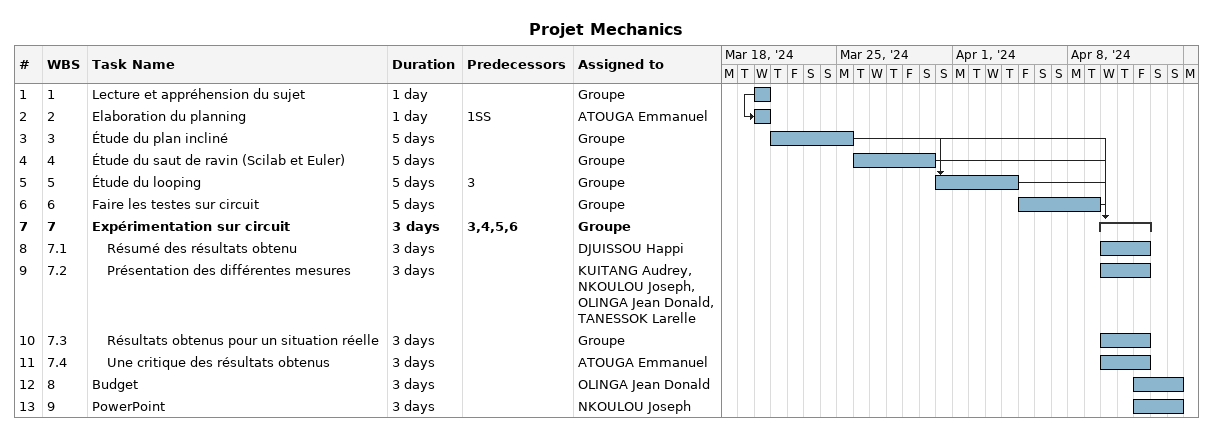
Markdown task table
Projet Mechanics

| ID | WBS | Task | Duration | Start | Finish | Predecessors | Resources |
|---|---|---|---|---|---|---|---|
| 1 | 1 | Lecture et appréhension du sujet | 1d | 2024-03-20 | 2024-03-20 |  | Groupe |
| 2 | 2 | Elaboration du planning | 1d | 2024-03-20 | 2024-03-20 | 1SS | ATOUGA Emmanuel |
| 3 | 3 | Étude du plan incliné | 5d | 2024-03-21 | 2024-03-25 |  | Groupe |
| 4 | 4 | Étude du saut de ravin (Scilab et Euler) | 5d | 2024-03-26 | 2024-03-30 |  | Groupe |
| 5 | 5 | Étude du looping | 5d | 2024-03-31 | 2024-04-04 | 3 | Groupe |
| 6 | 6 | Faire les testes sur circuit | 5d | 2024-04-05 | 2024-04-09 |  | Groupe |
| 7 | 7 | **Expérimentation sur circuit** | 3d | 2024-04-10 | 2024-04-12 | 3, 4, 5, 6 | Groupe |
| 8 | 7.1 | Résumé des résultats obtenu | 3d | 2024-04-10 | 2024-04-12 |  | DJUISSOU Happi |
| 9 | 7.2 | Présentation des différentes mesures | 3d | 2024-04-10 | 2024-04-12 |  | KUITANG Audrey, NKOULOU Joseph, OLINGA Jean Donald, TANESSOK Larelle |
| 10 | 7.3 | Résultats obtenus pour un situation réelle | 3d | 2024-04-10 | 2024-04-12 |  | Groupe |
| 11 | 7.4 | Une critique des résultats obtenus | 3d | 2024-04-10 | 2024-04-12 |  | ATOUGA Emmanuel |
| 12 | 8 | Budget | 3d | 2024-04-12 | 2024-04-14 |  | OLINGA Jean Donald |
| 13 | 9 | PowerPoint | 3d | 2024-04-12 | 2024-04-14 |  | NKOULOU Joseph |
